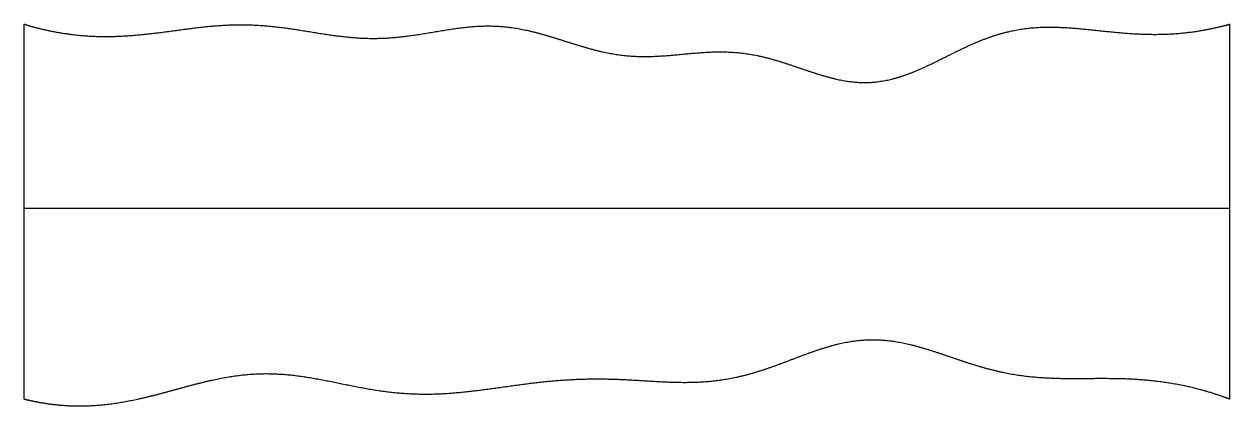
# Model space of a CAD drawing. Header units: millimetres. Extents: x 0 to 10, y -0.1 to 3.1.
import ezdxf

# ---------------------------------------------------------------- set-up
doc = ezdxf.new("R2010")
doc.units = ezdxf.units.MM
doc.layers.get('0').update_dxf_attribs({"linetype": 'CONTINUOUS'})

msp = doc.modelspace()

# ---------------------------------------------------------------- linework, layer by layer
for points in [[(0, -0.055), (0, 0.069), (0, 0.318), (0, 0.691), (0, 1.189), (0, 1.811), (0, 2.309), (0, 2.682), (0, 2.931), (0, 3.055)], [(0, 3.055), (0.04, 3.042), (0.12, 3.019), (0.241, 2.991), (0.401, 2.964), (0.602, 2.949), (0.803, 2.952), (1.004, 2.969), (1.205, 2.995), (1.407, 3.024), (1.608, 3.046), (1.808, 3.054), (2.009, 3.045), (2.21, 3.019), (2.41, 2.985), (2.611, 2.953), (2.811, 2.933), (3.013, 2.935), (3.214, 2.958), (3.415, 2.993), (3.616, 3.028), (3.817, 3.046), (4.017, 3.037), (4.216, 2.998), (4.414, 2.938), (4.613, 2.872), (4.811, 2.816), (5.011, 2.785), (5.211, 2.782), (5.412, 2.8), (5.613, 2.822), (5.815, 2.831), (6.017, 2.813), (6.218, 2.765), (6.418, 2.696), (6.617, 2.626), (6.815, 2.574), (7.011, 2.56), (7.207, 2.592), (7.401, 2.663), (7.597, 2.759), (7.792, 2.86), (7.99, 2.947), (8.188, 3.006), (8.389, 3.033), (8.59, 3.033), (8.792, 3.015), (8.995, 2.992), (9.197, 2.973), (9.399, 2.966), (9.6, 2.976), (9.761, 2.998), (9.88, 3.023), (9.96, 3.044), (10, 3.055)], [(10, -0.055), (10, 0.069), (10, 0.318), (10, 0.691), (10, 1.189), (10, 1.811), (10, 2.309), (10, 2.682), (10, 2.931), (10, 3.055)], [(0, 1.527), (0.4, 1.527), (1.2, 1.527), (2.4, 1.527), (4, 1.527), (6, 1.527), (7.6, 1.527), (8.8, 1.527), (9.6, 1.527), (10, 1.527)], [(0, -0.055), (0.04, -0.065), (0.121, -0.083), (0.242, -0.103), (0.403, -0.117), (0.604, -0.112), (0.805, -0.086), (1.005, -0.044), (1.205, 0.009), (1.404, 0.066), (1.603, 0.115), (1.803, 0.149), (2.002, 0.161), (2.201, 0.15), (2.401, 0.12), (2.601, 0.079), (2.802, 0.037), (3.002, 0.003), (3.203, -0.015), (3.404, -0.017), (3.605, -0.003), (3.806, 0.021), (4.007, 0.05), (4.208, 0.078), (4.408, 0.1), (4.609, 0.112), (4.81, 0.114), (5.011, 0.106), (5.213, 0.092), (5.414, 0.081), (5.615, 0.082), (5.816, 0.103), (6.016, 0.147), (6.215, 0.214), (6.413, 0.291), (6.61, 0.366), (6.807, 0.421), (7.004, 0.446), (7.201, 0.433), (7.399, 0.389), (7.598, 0.324), (7.797, 0.254), (7.997, 0.191), (8.198, 0.146), (8.398, 0.122), (8.599, 0.114), (8.8, 0.116), (9.001, 0.118), (9.202, 0.114), (9.402, 0.097), (9.602, 0.065), (9.761, 0.026), (9.881, -0.012), (9.96, -0.04), (10, -0.055)]]:
    msp.add_open_spline(points, degree=5)

doc.saveas('drawing.dxf')
